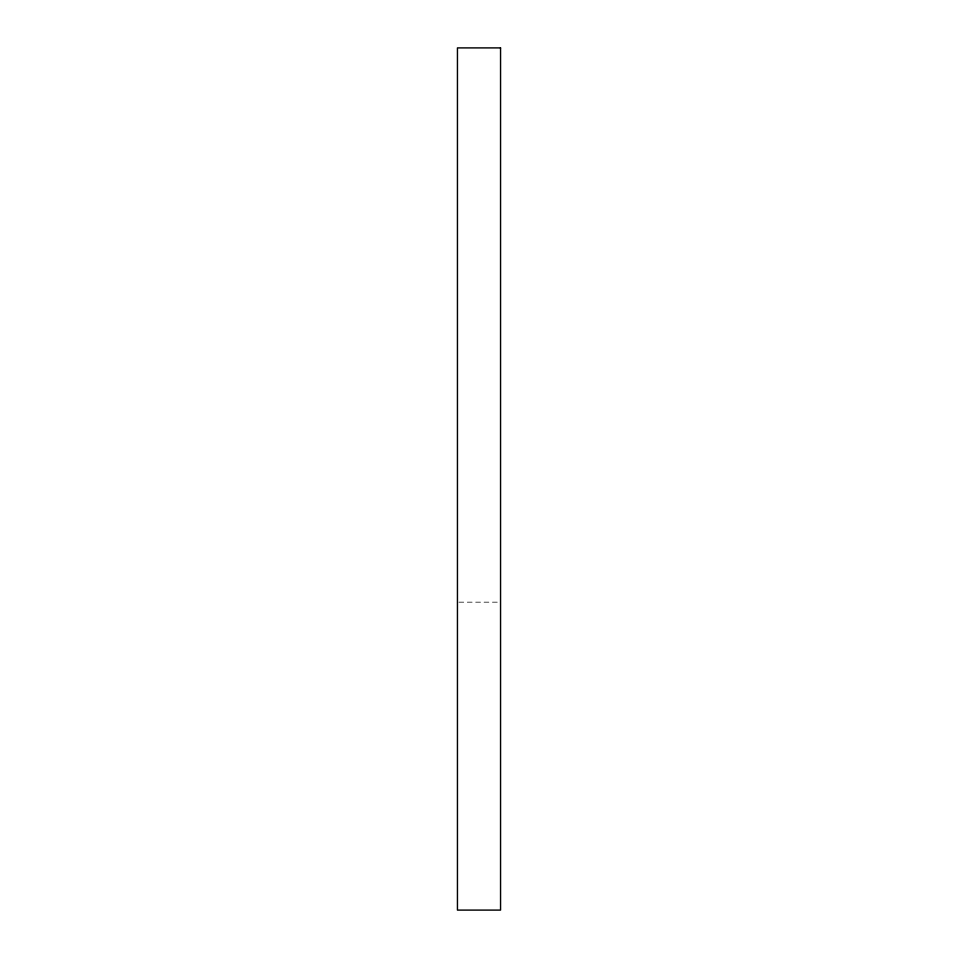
<?xml version="1.0" encoding="UTF-8"?>
<svg xmlns="http://www.w3.org/2000/svg" width="958" height="958" viewBox="0 0 958 958"><rect width="100%" height="100%" fill="white"/><g stroke="black" fill="none" stroke-linecap="round" stroke-linejoin="round"><path stroke-width="0.72" stroke-dasharray="4.79 3.59" d="M458.93 602.175L497.585 602.175"/><path stroke-width="1.44" d="M500.555 47.9L457.445 47.9L457.445 910.1L500.555 910.1L500.555 47.9"/></g></svg>
